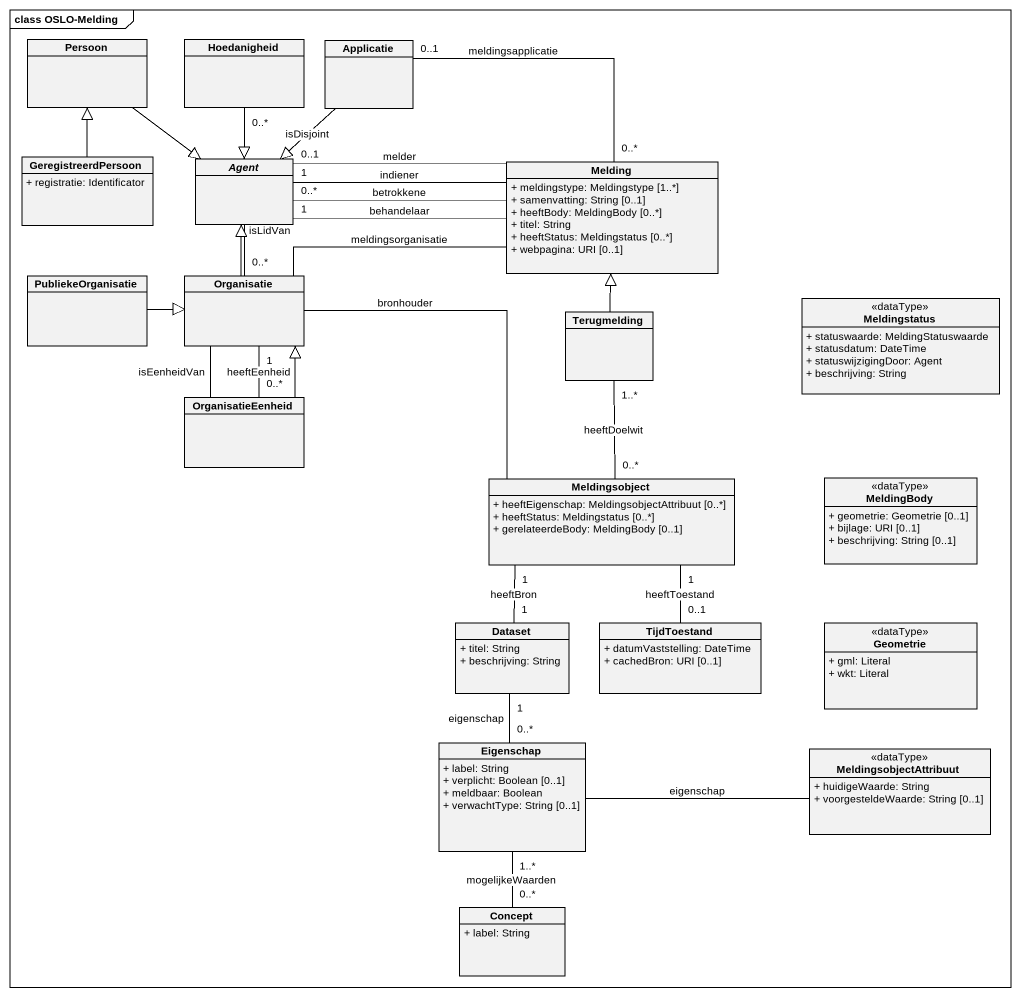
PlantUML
@startuml
mainframe class OSLO-Melding
hide circle
hide empty members
skinparam classAttributeIconSize 0
class Persoon
class Hoedanigheid
class Applicatie
class GeregistreerdPersoon {
  + registratie: Identificator
}
abstract class "Agent" as Agent_
class Melding {
  + meldingstype: Meldingstype [1..*]
  + samenvatting: String [0..1]
  + heeftBody: MeldingBody [0..*]
  + titel: String
  + heeftStatus: Meldingstatus [0..*]
  + webpagina: URI [0..1]
}
class PubliekeOrganisatie
class Organisatie
class Meldingstatus <<dataType>> {
  + statuswaarde: MeldingStatuswaarde
  + statusdatum: DateTime
  + statuswijzigingDoor: Agent
  + beschrijving: String
}
class Terugmelding
class OrganisatieEenheid
class Meldingsobject {
  + heeftEigenschap: MeldingsobjectAttribuut [0..*]
  + heeftStatus: Meldingstatus [0..*]
  + gerelateerdeBody: MeldingBody [0..1]
}
class MeldingBody <<dataType>> {
  + geometrie: Geometrie [0..1]
  + bijlage: URI [0..1]
  + beschrijving: String [0..1]
}
class Dataset {
  + titel: String
  + beschrijving: String
}
class TijdToestand {
  + datumVaststelling: DateTime
  + cachedBron: URI [0..1]
}
class Geometrie <<dataType>> {
  + gml: Literal
  + wkt: Literal
}
class Eigenschap {
  + label: String
  + verplicht: Boolean [0..1]
  + meldbaar: Boolean
  + verwachtType: String [0..1]
}
class MeldingsobjectAttribuut <<dataType>> {
  + huidigeWaarde: String
  + voorgesteldeWaarde: String [0..1]
}
class Concept {
  + label: String
}
Persoon --|> Agent_
Hoedanigheid --|> Agent_
Hoedanigheid "0..*" -- "0..*" Organisatie : isLidVan
Applicatie --|> Agent_ : isDisjoint
GeregistreerdPersoon -up-|> Persoon
Melding "0..*" -left- "0..1" Applicatie : meldingsapplicatie
Melding -left- "0..*" Agent_ : betrokkene
Melding -left- "0..1" Agent_ : melder
Melding -left- "1" Agent_ : behandelaar
Melding -left- "1" Agent_ : indiener
Melding -left- Organisatie : meldingsorganisatie
PubliekeOrganisatie -right-|> Organisatie
Organisatie -up-|> Agent_
Organisatie "1" -- "0..*" OrganisatieEenheid : heeftEenheid
Terugmelding -up-|> Melding
Terugmelding "1..*" -- "0..*" Meldingsobject : heeftDoelwit
OrganisatieEenheid -up- Organisatie : isEenheidVan
OrganisatieEenheid -up-|> Organisatie
Meldingsobject -left- Organisatie : bronhouder
Meldingsobject "1" -- "1" Dataset : heeftBron
Meldingsobject "1" -- "0..1" TijdToestand : heeftToestand
Dataset "1" -- "0..*" Eigenschap : eigenschap
Eigenschap "1..*" -- "0..*" Concept : mogelijkeWaarden
MeldingsobjectAttribuut -left- Eigenschap : eigenschap
@enduml
